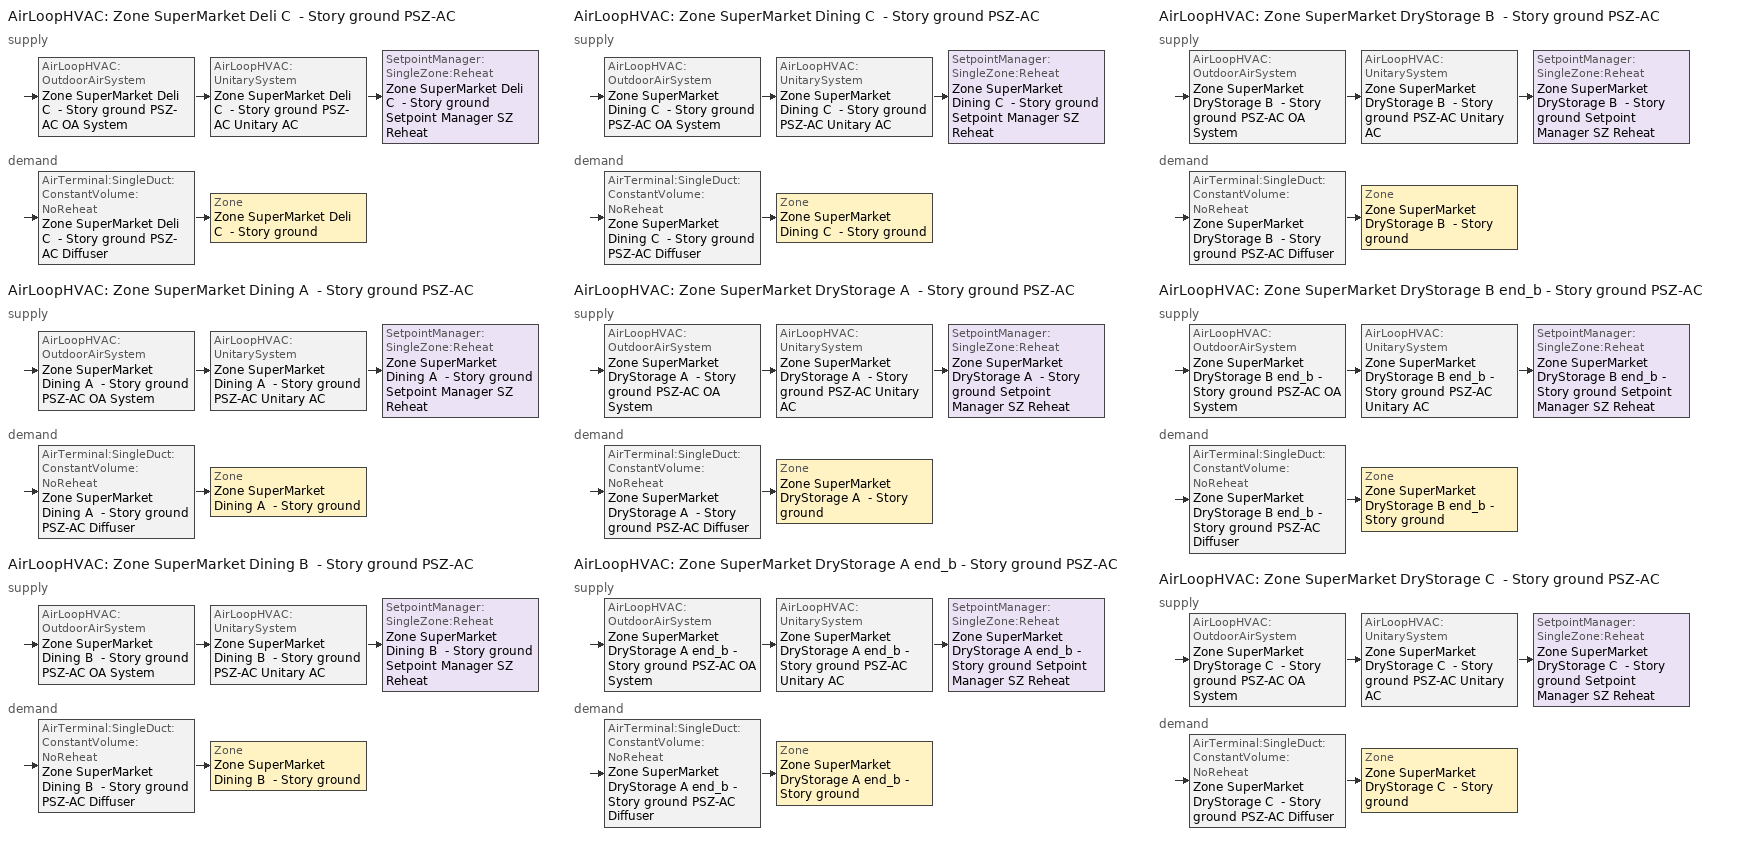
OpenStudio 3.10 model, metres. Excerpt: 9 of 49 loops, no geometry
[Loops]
AirLoopHVAC 'Zone SuperMarket Deli C  - Story ground PSZ-AC'
 supply: AirLoopHVAC:OutdoorAirSystem 'Zone SuperMarket Deli C  - Story ground PSZ-AC OA System' > AirLoopHVAC:UnitarySystem 'Zone SuperMarket Deli C  - Story ground PSZ-AC Unitary AC' > SetpointManager:SingleZone:Reheat 'Zone SuperMarket Deli C  - Story ground Setpoint Manager SZ Reheat'
 demand: AirTerminal:SingleDuct:ConstantVolume:NoReheat 'Zone SuperMarket Deli C  - Story ground PSZ-AC Diffuser' > Zone 'Zone SuperMarket Deli C  - Story ground'
AirLoopHVAC 'Zone SuperMarket Dining A  - Story ground PSZ-AC'
 supply: AirLoopHVAC:OutdoorAirSystem 'Zone SuperMarket Dining A  - Story ground PSZ-AC OA System' > AirLoopHVAC:UnitarySystem 'Zone SuperMarket Dining A  - Story ground PSZ-AC Unitary AC' > SetpointManager:SingleZone:Reheat 'Zone SuperMarket Dining A  - Story ground Setpoint Manager SZ Reheat'
 demand: AirTerminal:SingleDuct:ConstantVolume:NoReheat 'Zone SuperMarket Dining A  - Story ground PSZ-AC Diffuser' > Zone 'Zone SuperMarket Dining A  - Story ground'
AirLoopHVAC 'Zone SuperMarket Dining B  - Story ground PSZ-AC'
 supply: AirLoopHVAC:OutdoorAirSystem 'Zone SuperMarket Dining B  - Story ground PSZ-AC OA System' > AirLoopHVAC:UnitarySystem 'Zone SuperMarket Dining B  - Story ground PSZ-AC Unitary AC' > SetpointManager:SingleZone:Reheat 'Zone SuperMarket Dining B  - Story ground Setpoint Manager SZ Reheat'
 demand: AirTerminal:SingleDuct:ConstantVolume:NoReheat 'Zone SuperMarket Dining B  - Story ground PSZ-AC Diffuser' > Zone 'Zone SuperMarket Dining B  - Story ground'
AirLoopHVAC 'Zone SuperMarket Dining C  - Story ground PSZ-AC'
 supply: AirLoopHVAC:OutdoorAirSystem 'Zone SuperMarket Dining C  - Story ground PSZ-AC OA System' > AirLoopHVAC:UnitarySystem 'Zone SuperMarket Dining C  - Story ground PSZ-AC Unitary AC' > SetpointManager:SingleZone:Reheat 'Zone SuperMarket Dining C  - Story ground Setpoint Manager SZ Reheat'
 demand: AirTerminal:SingleDuct:ConstantVolume:NoReheat 'Zone SuperMarket Dining C  - Story ground PSZ-AC Diffuser' > Zone 'Zone SuperMarket Dining C  - Story ground'
AirLoopHVAC 'Zone SuperMarket DryStorage A  - Story ground PSZ-AC'
 supply: AirLoopHVAC:OutdoorAirSystem 'Zone SuperMarket DryStorage A  - Story ground PSZ-AC OA System' > AirLoopHVAC:UnitarySystem 'Zone SuperMarket DryStorage A  - Story ground PSZ-AC Unitary AC' > SetpointManager:SingleZone:Reheat 'Zone SuperMarket DryStorage A  - Story ground Setpoint Manager SZ Reheat'
 demand: AirTerminal:SingleDuct:ConstantVolume:NoReheat 'Zone SuperMarket DryStorage A  - Story ground PSZ-AC Diffuser' > Zone 'Zone SuperMarket DryStorage A  - Story ground'
AirLoopHVAC 'Zone SuperMarket DryStorage A end_b - Story ground PSZ-AC'
 supply: AirLoopHVAC:OutdoorAirSystem 'Zone SuperMarket DryStorage A end_b - Story ground PSZ-AC OA System' > AirLoopHVAC:UnitarySystem 'Zone SuperMarket DryStorage A end_b - Story ground PSZ-AC Unitary AC' > SetpointManager:SingleZone:Reheat 'Zone SuperMarket DryStorage A end_b - Story ground Setpoint Manager SZ Reheat'
 demand: AirTerminal:SingleDuct:ConstantVolume:NoReheat 'Zone SuperMarket DryStorage A end_b - Story ground PSZ-AC Diffuser' > Zone 'Zone SuperMarket DryStorage A end_b - Story ground'
AirLoopHVAC 'Zone SuperMarket DryStorage B  - Story ground PSZ-AC'
 supply: AirLoopHVAC:OutdoorAirSystem 'Zone SuperMarket DryStorage B  - Story ground PSZ-AC OA System' > AirLoopHVAC:UnitarySystem 'Zone SuperMarket DryStorage B  - Story ground PSZ-AC Unitary AC' > SetpointManager:SingleZone:Reheat 'Zone SuperMarket DryStorage B  - Story ground Setpoint Manager SZ Reheat'
 demand: AirTerminal:SingleDuct:ConstantVolume:NoReheat 'Zone SuperMarket DryStorage B  - Story ground PSZ-AC Diffuser' > Zone 'Zone SuperMarket DryStorage B  - Story ground'
AirLoopHVAC 'Zone SuperMarket DryStorage B end_b - Story ground PSZ-AC'
 supply: AirLoopHVAC:OutdoorAirSystem 'Zone SuperMarket DryStorage B end_b - Story ground PSZ-AC OA System' > AirLoopHVAC:UnitarySystem 'Zone SuperMarket DryStorage B end_b - Story ground PSZ-AC Unitary AC' > SetpointManager:SingleZone:Reheat 'Zone SuperMarket DryStorage B end_b - Story ground Setpoint Manager SZ Reheat'
 demand: AirTerminal:SingleDuct:ConstantVolume:NoReheat 'Zone SuperMarket DryStorage B end_b - Story ground PSZ-AC Diffuser' > Zone 'Zone SuperMarket DryStorage B end_b - Story ground'
AirLoopHVAC 'Zone SuperMarket DryStorage C  - Story ground PSZ-AC'
 supply: AirLoopHVAC:OutdoorAirSystem 'Zone SuperMarket DryStorage C  - Story ground PSZ-AC OA System' > AirLoopHVAC:UnitarySystem 'Zone SuperMarket DryStorage C  - Story ground PSZ-AC Unitary AC' > SetpointManager:SingleZone:Reheat 'Zone SuperMarket DryStorage C  - Story ground Setpoint Manager SZ Reheat'
 demand: AirTerminal:SingleDuct:ConstantVolume:NoReheat 'Zone SuperMarket DryStorage C  - Story ground PSZ-AC Diffuser' > Zone 'Zone SuperMarket DryStorage C  - Story ground'
[SizingPeriod:DesignDay] Barometric Pressure {Pa}=101229; Wind Speed {m/s}=3.1; Wind Direction {deg}=260; Rain Indicator=No; Snow Indicator=No; Day of Month=21; Day Type=SummerDesignDay; Daylight Saving Time Indicator=No; Humidity Condition Type=Wetbulb; Dry-Bulb Temperature Range Modifier Type=DefaultMultipliers; Solar Model Indicator=ASHRAETau
Name | Maximum Dry-Bulb Temperature {C} | Daily Dry-Bulb Temperature Range {deltaC} | Month | Wetbulb or DewPoint at Maximum Dry-Bulb {C} | ASHRAE Clear Sky Optical Depth for Beam Irradiance | ASHRAE Clear Sky Optical Depth for Diffuse Irradiance
Pitt Greenville October .4% Condns DB=>MCWB 1 | 31.3 | 12.4 | 10 | 21.9 | 0.36 | 2.5
Pitt Greenville September .4% Condns DB=>MCWB 1 | 33.1 | 10.7 | 9 | 23.3 | 0.389 | 2.434
[Sizing:Zone] Zone Cooling Design Supply Air Temperature Input Method=SupplyAirTemperature; Zone Cooling Design Supply Air Temperature {C}=12.7778; Zone Cooling Design Supply Air Temperature Difference {deltaC}=11.11; Zone Heating Design Supply Air Temperature Input Method=SupplyAirTemperature; Zone Heating Design Supply Air Temperature {C}=50; Zone Heating Design Supply Air Temperature Difference {deltaC}=11.11; Zone Cooling Design Supply Air Humidity Ratio {kg-H2O/kg-air}=0.0085; Zone Heating Design Supply Air Humidity Ratio {kg-H2O/kg-air}=0.008; Cooling Design Air Flow Method=DesignDay; Heating Design Air Flow Method=DesignDay; Heating Maximum Air Flow Fraction=1; Account for Dedicated Outdoor Air System=No; Dedicated Outdoor Air System Control Strategy=NeutralSupplyAir; Dedicated Outdoor Air Low Setpoint Temperature for Design {C}=autosize; Dedicated Outdoor Air High Setpoint Temperature for Design {C}=autosize; Zone Load Sizing Method=Sensible Load Only No Latent Load; Zone Latent Cooling Design Supply Air Humidity Ratio Input Method=HumidityRatioDifference; Zone Cooling Design Supply Air Humidity Ratio Difference {kgWater/kgDryAir}=0.005; Zone Latent Heating Design Supply Air Humidity Ratio Input Method=HumidityRatioDifference; Zone Humidification Design Supply Air Humidity Ratio Difference {kgWater/kgDryAir}=0.005; Sizing Option=Coincident
Zone SuperMarket Dining A  - Story ground; Zone SuperMarket Dining B  - Story ground; Zone SuperMarket Dining C  - Story ground; Zone SuperMarket Deli C  - Story ground; Zone SuperMarket DryStorage A  - Story ground; Zone SuperMarket DryStorage B  - Story ground; Zone SuperMarket DryStorage C  - Story ground; Zone SuperMarket DryStorage A end_b - Story ground; Zone SuperMarket DryStorage B end_b - Story ground
[Zone equipment]
Zone SuperMarket Dining A  - Story ground: Zone SuperMarket Dining A  - Story ground PSZ-AC Diffuser
Zone SuperMarket Dining B  - Story ground: Zone SuperMarket Dining B  - Story ground PSZ-AC Diffuser
Zone SuperMarket Dining C  - Story ground: Zone SuperMarket Dining C  - Story ground PSZ-AC Diffuser
Zone SuperMarket Deli C  - Story ground: Zone SuperMarket Deli C  - Story ground Exhaust Fan, Zone SuperMarket Deli C  - Story ground PSZ-AC Diffuser
Zone SuperMarket DryStorage A  - Story ground: Zone SuperMarket DryStorage A  - Story ground PSZ-AC Diffuser
Zone SuperMarket DryStorage B  - Story ground: Zone SuperMarket DryStorage B  - Story ground PSZ-AC Diffuser
Zone SuperMarket DryStorage C  - Story ground: Zone SuperMarket DryStorage C  - Story ground PSZ-AC Diffuser
Zone SuperMarket DryStorage A end_b - Story ground: Zone SuperMarket DryStorage A end_b - Story ground PSZ-AC Diffuser
Zone SuperMarket DryStorage B end_b - Story ground: Zone SuperMarket DryStorage B end_b - Story ground PSZ-AC Diffuser
[Fan:ZoneExhaust]
Zone SuperMarket Deli C  - Story ground Exhaust Fan: Availability Schedule=SuperMarket HVACOperationSchd; Fan Total Efficiency=0.389162; Pressure Rise {Pa}=124.544; Maximum Flow Rate {m3/s}=0.247648; Flow Fraction Schedule=SuperMarket HVACOperationSchd; System Availability Manager Coupling Mode=Decoupled
[Refrigeration:WalkIn] Availability Schedule=Always On Discrete; Rated Total Heating Power {W}=0; Rated Circulation Fan Power {W}=0; Lighting Schedule=Always On Discrete
Name | Rated Coil Cooling Capacity {W} | Operating Temperature {C} | Rated Cooling Source Temperature {C} | Rated Cooling Coil Fan Power {W} | Rated Total Lighting Power {W} | Defrost Type | Defrost Control Type | Defrost Schedule | Defrost Drip-Down Schedule | Defrost Power {W} | Restocking Schedule | Insulated Floor Surface Area {m2} | Insulated Floor U-Value {W/m2-K} | WalkIn Zone Boundary 1 | Temperature Termination Defrost Fraction to Ice
Bakery Cooler | 2339.8 | 1.67 | -3.9 | 93.6 | 60.2 | Offcycle | TimeSchedule | Bakery Cooler Defrost | Bakery Cooler Dripdown | 0 | Bakery Cooler Restocking | 11.1 | 2.27 | Refrigeration Walk In Zone Boundary 1
Bakery Freezer | 2540.7 | -26.1 | -31.7 | 132.12 | 60.2 | Electric | TemperatureTermination | Bakery Freezer Defrost | Bakery Freezer Dripdown | 2007.2 | Bakery Freezer Restocking | 11.1 | 0.203 | Refrigeration Walk In Zone Boundary 2 | 0.7
Beer Cooler | 4836.4 | 1.67 | -3.9 | 193.5 | 180.6 | Offcycle | TimeSchedule | Beer Cooler Defrost | Beer Cooler Dripdown | 0 | Beer Cooler Restocking | 33.4 | 2.27 | Refrigeration Walk In Zone Boundary 3
Dairy Cooler | 3734.4 | 1.67 | -3.9 | 149.4 | 120.4 | Offcycle | TimeSchedule | Dairy Cooler Defrost | Dairy Cooler Dripdown | 0 | Dairy Cooler Restocking | 22.3 | 2.27 | Refrigeration Walk In Zone Boundary 4
Floral Cooler | 2339.8 | 1.67 | -3.9 | 93.6 | 60.2 | Offcycle | TimeSchedule | Floral Cooler Defrost | Floral Cooler Dripdown | 0 | Floral Cooler Restocking | 11.1 | 2.27 | Refrigeration Walk In Zone Boundary 5
Grocery Freezer | 4115.4 | -26.1 | -31.7 | 214 | 120.4 | Electric | TemperatureTermination | Grocery Freezer Defrost | Grocery Freezer Dripdown | 3251.2 | Grocery Freezer Restocking | 22.3 | 0.203 | Refrigeration Walk In Zone Boundary 6 | 0.7
Kitchen Cooler | 3734.4 | 1.67 | -3.9 | 149.4 | 120.4 | Offcycle | TimeSchedule | Kitchen Cooler Defrost | Kitchen Cooler Dripdown | 0 | Kitchen Cooler Restocking | 22.3 | 2.27 | Refrigeration Walk In Zone Boundary 7
Kitchen Freezer | 2540.7 | -26.1 | -31.7 | 132.12 | 60.2 | Electric | TemperatureTermination | Kitchen Freezer Defrost | Kitchen Freezer Dripdown | 2007.2 | Kitchen Freezer Restocking | 11.1 | 0.203 | Refrigeration Walk In Zone Boundary 8 | 0.7
Meat Cooler | 5645.6 | 1.67 | -3.9 | 225.8 | 240.8 | Offcycle | TimeSchedule | Meat Cooler Defrost | Meat Cooler Dripdown | 0 | Meat Cooler Restocking | 44.6 | 2.27 | Refrigeration Walk In Zone Boundary 9
Meat Freezer | 2540.7 | -26.1 | -31.7 | 132.12 | 60.2 | Electric | TemperatureTermination | Meat Freezer Defrost | Meat Freezer Dripdown | 2007.2 | Meat Freezer Restocking | 11.1 | 0.203 | Refrigeration Walk In Zone Boundary 10 | 0.7
Prep Cooler 1 | 5645.6 | 1.67 | -3.9 | 225.8 | 240.8 | Offcycle | TimeSchedule | Prep Cooler 1 Defrost | Prep Cooler 1 Dripdown | 0 | Prep Cooler 1 Restocking | 44.6 | 2.27 | Refrigeration Walk In Zone Boundary 11
Prep Cooler 2 | 5645.6 | 1.67 | -3.9 | 225.8 | 240.8 | Offcycle | TimeSchedule | Prep Cooler 2 Defrost | Prep Cooler 2 Dripdown | 0 | Prep Cooler 2 Restocking | 44.6 | 2.27 | Refrigeration Walk In Zone Boundary 12
Produce Cooler | 5645.6 | 1.67 | -3.9 | 225.8 | 240.8 | Offcycle | TimeSchedule | Produce Cooler Defrost | Produce Cooler Dripdown | 0 | Produce Cooler Restocking | 44.6 | 2.27 | Refrigeration Walk In Zone Boundary 13
Specialty Cooler | 2339.8 | 1.67 | -3.9 | 93.6 | 60.2 | Offcycle | TimeSchedule | Specialty Cooler Defrost | Specialty Cooler Dripdown | 0 | Specialty Cooler Restocking | 11.1 | 2.27 | Refrigeration Walk In Zone Boundary 14
[Refrigeration:WalkIn:ZoneBoundary] Zone=Zone SuperMarket DryStorage B  - Story ground; Area of Glass Reach In Doors Facing Zone {m2}=0; Height of Glass Reach In Doors Facing Zone {m}=2.1; Area of Stocking Doors Facing Zone {m2}=3.3; Height of Stocking Doors Facing Zone {m}=2.1; Stocking Door Opening Schedule Name Facing Zone=Walk-In Door Opening Schedule; Stocking Door Opening Protection Type Facing Zone=StripCurtain
Name | Total Insulated Surface Area Facing Zone {m2} | Insulated Surface U-Value Facing Zone {W/m2-K} | Glass Reach In Door U Value Facing Zone {W/m2-K} | Stocking Door U Value Facing Zone {W/m2-K}
Refrigeration Walk In Zone Boundary 1; Refrigeration Walk In Zone Boundary 5; Refrigeration Walk In Zone Boundary 14 | 49.3 | 0.203 | 2.27 | 0.203
Refrigeration Walk In Zone Boundary 2; Refrigeration Walk In Zone Boundary 8; Refrigeration Walk In Zone Boundary 10 | 49.3 | 0.177 |  | 0.177
Refrigeration Walk In Zone Boundary 3 | 86.9 | 0.203 | 2.27 | 0.203
Refrigeration Walk In Zone Boundary 4; Refrigeration Walk In Zone Boundary 7 | 68.1 | 0.203 | 2.27 | 0.203
Refrigeration Walk In Zone Boundary 6 | 68.1 | 0.177 |  | 0.177
Refrigeration Walk In Zone Boundary 9; Refrigeration Walk In Zone Boundary 11; Refrigeration Walk In Zone Boundary 12; Refrigeration Walk In Zone Boundary 13 | 105.6 | 0.203 | 2.27 | 0.203
[AirLoopHVAC] Design Return Air Flow Fraction of Supply Air Flow=1
Name | Availability Schedule | Design Supply Air Flow Rate {m3/s}
Zone SuperMarket Deli C  - Story ground PSZ-AC | Zone SuperMarket Deli C  - Story ground PSZ-AC_constant_night_fan_schedule | 0.264433
Zone SuperMarket Dining A  - Story ground PSZ-AC | Zone SuperMarket Dining A  - Story ground PSZ-AC_constant_night_fan_schedule | 0.196992
Zone SuperMarket Dining B  - Story ground PSZ-AC | Zone SuperMarket Dining B  - Story ground PSZ-AC_constant_night_fan_schedule | 0.683621
Zone SuperMarket Dining C  - Story ground PSZ-AC | Zone SuperMarket Dining C  - Story ground PSZ-AC_constant_night_fan_schedule | 0.193637
Zone SuperMarket DryStorage A  - Story ground PSZ-AC | Zone SuperMarket DryStorage A  - Story ground PSZ-AC_constant_night_fan_schedule | 0.180413
Zone SuperMarket DryStorage A end_b - Story ground PSZ-AC | Zone SuperMarket DryStorage A end_b - Story ground PSZ-AC_constant_night_fan_schedule | 0.106409
Zone SuperMarket DryStorage B  - Story ground PSZ-AC | Zone SuperMarket DryStorage B  - Story ground PSZ-AC_constant_night_fan_schedule | 0.277304
Zone SuperMarket DryStorage B end_b - Story ground PSZ-AC | Zone SuperMarket DryStorage B end_b - Story ground PSZ-AC_constant_night_fan_schedule | 0.233248
Zone SuperMarket DryStorage C  - Story ground PSZ-AC | Zone SuperMarket DryStorage C  - Story ground PSZ-AC_constant_night_fan_schedule | 0.157603
[Sizing:System] Type of Load to Size On=Sensible; Central Heating Maximum System Air Flow Ratio=1; Preheat Design Temperature {C}=7.22222; Preheat Design Humidity Ratio {kg-H2O/kg-Air}=0.008; Precool Design Temperature {C}=12.7778; Precool Design Humidity Ratio {kg-H2O/kg-Air}=0.008; Central Cooling Design Supply Air Temperature {C}=12.7778; Central Heating Design Supply Air Temperature {C}=50; Sizing Option=Coincident; 100% Outdoor Air in Cooling=No; 100% Outdoor Air in Heating=No; Central Cooling Design Supply Air Humidity Ratio {kg-H2O/kg-Air}=0.0085; Central Heating Design Supply Air Humidity Ratio {kg-H2O/kg-Air}=0.008; Cooling Design Air Flow Method=DesignDay; Heating Design Air Flow Method=DesignDay; System Outdoor Air Method=ZoneSum; Zone Maximum Outdoor Air Fraction=1; Cooling Supply Air Flow Rate Per Floor Area {m3/s-m2}=0.00996765; Cooling Fraction of Autosized Cooling Supply Air Flow Rate=1; Cooling Supply Air Flow Rate Per Unit Cooling Capacity {m3/s-W}=3.94755e-05; Heating Supply Air Flow Rate Per Floor Area {m3/s-m2}=0.00996765; Heating Fraction of Autosized Heating Supply Air Flow Rate=1; Heating Fraction of Autosized Cooling Supply Air Flow Rate=1; Heating Supply Air Flow Rate Per Unit Heating Capacity {m3/s-W}=3.15882e-05; Cooling Design Capacity Method=CoolingDesignCapacity; Cooling Design Capacity Per Floor Area {W/m2}=234.7; Fraction of Autosized Cooling Design Capacity=1; Heating Design Capacity Method=HeatingDesignCapacity; Heating Design Capacity Per Floor Area {W/m2}=157; Fraction of Autosized Heating Design Capacity=1; Central Cooling Capacity Control Method=OnOff; Occupant Diversity=1
Name | Design Outdoor Air Flow Rate {m3/s} | Cooling Design Capacity {W} | Heating Design Capacity {W}
Zone SuperMarket Deli C  - Story ground PSZ-AC | 0.264433 | 4533.35 | 6377.91
Zone SuperMarket Dining A  - Story ground PSZ-AC | 0.196992 | 3176.06 | 3926.97
Zone SuperMarket Dining B  - Story ground PSZ-AC | 0.683621 | 11294.46 | 15068.96
Zone SuperMarket Dining C  - Story ground PSZ-AC | 0.193637 | 3108.24 | 3926.97
Zone SuperMarket DryStorage A  - Story ground PSZ-AC | 0.180413 | 2761.88 | 3234.13
Zone SuperMarket DryStorage A end_b - Story ground PSZ-AC | 0.106409 | 1488.6 | 2035.74
Zone SuperMarket DryStorage B  - Story ground PSZ-AC | 0.277304 | 4560.55 | 14971.34
Zone SuperMarket DryStorage B end_b - Story ground PSZ-AC | 0.233248 | 3754.44 | 4894.12
Zone SuperMarket DryStorage C  - Story ground PSZ-AC | 0.157603 | 2455.9 | 3234.67
[SetpointManager:SingleZone:Reheat] Minimum Supply Air Temperature {C}=12.7778; Maximum Supply Air Temperature {C}=50
Name | Control Zone | Setpoint Node or NodeList
Zone SuperMarket Deli C  - Story ground Setpoint Manager SZ Reheat | Zone SuperMarket Deli C  - Story ground | Zone SuperMarket Deli C  - Story ground PSZ-AC Supply Outlet Node
Zone SuperMarket Dining A  - Story ground Setpoint Manager SZ Reheat | Zone SuperMarket Dining A  - Story ground | Zone SuperMarket Dining A  - Story ground PSZ-AC Supply Outlet Node
Zone SuperMarket Dining B  - Story ground Setpoint Manager SZ Reheat | Zone SuperMarket Dining B  - Story ground | Zone SuperMarket Dining B  - Story ground PSZ-AC Supply Outlet Node
Zone SuperMarket Dining C  - Story ground Setpoint Manager SZ Reheat | Zone SuperMarket Dining C  - Story ground | Zone SuperMarket Dining C  - Story ground PSZ-AC Supply Outlet Node
Zone SuperMarket DryStorage A  - Story ground Setpoint Manager SZ Reheat | Zone SuperMarket DryStorage A  - Story ground | Zone SuperMarket DryStorage A  - Story ground PSZ-AC Supply Outlet Node
Zone SuperMarket DryStorage A end_b - Story ground Setpoint Manager SZ Reheat | Zone SuperMarket DryStorage A end_b - Story ground | Zone SuperMarket DryStorage A end_b - Story ground PSZ-AC Supply Outlet Node
Zone SuperMarket DryStorage B  - Story ground Setpoint Manager SZ Reheat | Zone SuperMarket DryStorage B  - Story ground | Zone SuperMarket DryStorage B  - Story ground PSZ-AC Supply Outlet Node
Zone SuperMarket DryStorage B end_b - Story ground Setpoint Manager SZ Reheat | Zone SuperMarket DryStorage B end_b - Story ground | Zone SuperMarket DryStorage B end_b - Story ground PSZ-AC Supply Outlet Node
Zone SuperMarket DryStorage C  - Story ground Setpoint Manager SZ Reheat | Zone SuperMarket DryStorage C  - Story ground | Zone SuperMarket DryStorage C  - Story ground PSZ-AC Supply Outlet Node
[Coil:Heating:Electric] Efficiency=1
Name | Availability Schedule | Nominal Capacity {W}
Zone SuperMarket Deli C  - Story ground PSZ-AC Electric Htg Coil | Always On Discrete | 12564.8
Zone SuperMarket Deli C  - Story ground PSZ-AC No Heat; Zone SuperMarket Dining A  - Story ground PSZ-AC No Heat; Zone SuperMarket Dining B  - Story ground PSZ-AC No Heat; Zone SuperMarket Dining C  - Story ground PSZ-AC No Heat; Zone SuperMarket DryStorage A  - Story ground PSZ-AC No Heat; Zone SuperMarket DryStorage A end_b - Story ground PSZ-AC No Heat; Zone SuperMarket DryStorage B  - Story ground PSZ-AC No Heat; Zone SuperMarket DryStorage B end_b - Story ground PSZ-AC No Heat; Zone SuperMarket DryStorage C  - Story ground PSZ-AC No Heat | Always Off Discrete | 0
Zone SuperMarket Dining A  - Story ground PSZ-AC Electric Htg Coil | Always On Discrete | 8975.95
Zone SuperMarket Dining B  - Story ground PSZ-AC Electric Htg Coil | Always On Discrete | 31820.2
Zone SuperMarket Dining C  - Story ground PSZ-AC Electric Htg Coil | Always On Discrete | 8854.27
Zone SuperMarket DryStorage A  - Story ground PSZ-AC Electric Htg Coil | Always On Discrete | 7824.2
Zone SuperMarket DryStorage A end_b - Story ground PSZ-AC Electric Htg Coil | Always On Discrete | 4364.4
Zone SuperMarket DryStorage B  - Story ground PSZ-AC Electric Htg Coil | Always On Discrete | 14971.3
Zone SuperMarket DryStorage B end_b - Story ground PSZ-AC Electric Htg Coil | Always On Discrete | 10396.5
Zone SuperMarket DryStorage C  - Story ground PSZ-AC Electric Htg Coil | Always On Discrete | 6996.81
[Coil:Cooling:DX:SingleSpeed] Availability Schedule=Always On Discrete; Rated COP {W/W}=3.6504; Rated Evaporator Fan Power Per Volume Flow Rate 2017 {W/(m3/s)}=773.3; Rated Evaporator Fan Power Per Volume Flow Rate 2023 {W/(m3/s)}=934.4; Total Cooling Capacity Function of Temperature Curve=CoilClgDXQRatio_fTwbToadbSI; Total Cooling Capacity Function of Flow Fraction Curve=CoilClgDXSnglQRatio_fCFMRatio; Energy Input Ratio Function of Temperature Curve=CoilClgDXEIRRatio_fTwbToadbSI; Energy Input Ratio Function of Flow Fraction Curve=CoilClgDXSnglEIRRatio_fCFMRatio; Part Load Fraction Correlation Curve=CoilClgDXEIRRatio_fQFrac; Minimum Outdoor Dry-Bulb Temperature for Compressor Operation {C}=-25; Nominal Time for Condensate Removal to Begin {s}=0; Ratio of Initial Moisture Evaporation Rate and Steady State Latent Capacity=0; Maximum Cycling Rate {cycles/hr}=0; Latent Capacity Time Constant {s}=0; Condenser Type=AirCooled; Evaporative Condenser Effectiveness=0.9; Evaporative Condenser Air Flow Rate {m3/s}=autosize; Evaporative Condenser Pump Rated Power Consumption {W}=autosize; Crankcase Heater Capacity {W}=0; Maximum Outdoor Dry-Bulb Temperature for Crankcase Heater Operation {C}=10; Basin Heater Capacity {W/K}=0; Basin Heater Setpoint Temperature {C}=2
Name | Rated Total Cooling Capacity {W} | Rated Sensible Heat Ratio | Rated Air Flow Rate {m3/s}
Zone SuperMarket Deli C  - Story ground PSZ-AC 1spd DX AC Clg Coil 21kBtu/hr 13SEER | 6566.49 | 0.701083 | 0.264433
Zone SuperMarket Dining A  - Story ground PSZ-AC 1spd DX AC Clg Coil 17kBtu/hr 13SEER | 4891.78 | 0.701083 | 0.196992
Zone SuperMarket Dining B  - Story ground PSZ-AC 1spd DX AC Clg Coil 59kBtu/hr 13SEER | 16975.9 | 0.701083 | 0.683621
Zone SuperMarket Dining C  - Story ground PSZ-AC 1spd DX AC Clg Coil 17kBtu/hr 13SEER | 4808.47 | 0.701083 | 0.193637
Zone SuperMarket DryStorage A  - Story ground PSZ-AC 1spd DX AC Clg Coil 16kBtu/hr 13SEER | 4332.66 | 0.711422 | 0.180413
Zone SuperMarket DryStorage A end_b - Story ground PSZ-AC 1spd DX AC Clg Coil 8kBtu/hr 13SEER | 2259.06 | 0.753671 | 0.106409
Zone SuperMarket DryStorage B  - Story ground PSZ-AC 1spd DX AC Clg Coil 22kBtu/hr 13SEER | 6886.12 | 0.701083 | 0.277304
Zone SuperMarket DryStorage B end_b - Story ground PSZ-AC 1spd DX AC Clg Coil 22kBtu/hr 13SEER | 5792.1 | 0.701083 | 0.233248
Zone SuperMarket DryStorage C  - Story ground PSZ-AC 1spd DX AC Clg Coil 15kBtu/hr 13SEER | 3913.65 | 0.701083 | 0.157603
[Fan:OnOff] Availability Schedule=Always On Discrete; Fan Total Efficiency=0.53625; Pressure Rise {Pa}=622.722; Motor Efficiency=0.825; Motor In Airstream Fraction=1
Name | Maximum Flow Rate {m3/s} | Fan Power Ratio Function of Speed Ratio Curve | Fan Efficiency Ratio Function of Speed Ratio Curve
Zone SuperMarket Deli C  - Story ground PSZ-AC Fan | 0.264433 | Fan On Off Power Curve 8 | Fan On Off Efficiency Curve 8
Zone SuperMarket Dining A  - Story ground PSZ-AC Fan | 0.196992 | Fan On Off Power Curve 9 | Fan On Off Efficiency Curve 9
Zone SuperMarket Dining B  - Story ground PSZ-AC Fan | 0.683621 | Fan On Off Power Curve 10 | Fan On Off Efficiency Curve 10
Zone SuperMarket Dining C  - Story ground PSZ-AC Fan | 0.193637 | Fan On Off Power Curve 11 | Fan On Off Efficiency Curve 11
Zone SuperMarket DryStorage A  - Story ground PSZ-AC Fan | 0.180413 | Fan On Off Power Curve 12 | Fan On Off Efficiency Curve 12
Zone SuperMarket DryStorage A end_b - Story ground PSZ-AC Fan | 0.106409 | Fan On Off Power Curve 13 | Fan On Off Efficiency Curve 13
Zone SuperMarket DryStorage B  - Story ground PSZ-AC Fan | 0.277304 | Fan On Off Power Curve 14 | Fan On Off Efficiency Curve 14
Zone SuperMarket DryStorage B end_b - Story ground PSZ-AC Fan | 0.233248 | Fan On Off Power Curve 15 | Fan On Off Efficiency Curve 15
Zone SuperMarket DryStorage C  - Story ground PSZ-AC Fan | 0.157603 | Fan On Off Power Curve 16 | Fan On Off Efficiency Curve 16
[AirLoopHVAC:UnitarySystem] Control Type=Load; Dehumidification Control Type=None; Availability Schedule=Always On Discrete; Fan Placement=DrawThrough; DX Heating Coil Sizing Ratio=1; Use DOAS DX Cooling Coil=No; DOAS DX Cooling Coil Leaving Minimum Air Temperature {C}=2; Latent Load Control=SensibleOnlyLoadControl; Supply Air Flow Rate Method During Cooling Operation=SupplyAirFlowRate; Supply Air Flow Rate Method During Heating Operation=SupplyAirFlowRate; Supply Air Flow Rate Method When No Cooling or Heating is Required=None; No Load Supply Air Flow Rate Control Set To Low Speed=Yes; Maximum Supply Air Temperature {C}=50; Maximum Outdoor Dry-Bulb Temperature for Supplemental Heater Operation {C}=21; Ancilliary On-Cycle Electric Power {W}=0; Ancilliary Off-Cycle Electric Power {W}=0
Name | Controlling Zone or Thermostat Location | Supply Fan | Supply Air Fan Operating Mode Schedule | Heating Coil | Cooling Coil | Supplemental Heating Coil | Supply Air Flow Rate During Cooling Operation {m3/s} | Supply Air Flow Rate During Heating Operation {m3/s}
Zone SuperMarket Deli C  - Story ground PSZ-AC Unitary AC | Zone SuperMarket Deli C  - Story ground | Zone SuperMarket Deli C  - Story ground PSZ-AC Fan | Zone SuperMarket Deli C  - Story ground PSZ-AC_constant_night_fan_schedule | Zone SuperMarket Deli C  - Story ground PSZ-AC Electric Htg Coil | Zone SuperMarket Deli C  - Story ground PSZ-AC 1spd DX AC Clg Coil 21kBtu/hr 13SEER | Zone SuperMarket Deli C  - Story ground PSZ-AC No Heat | 0.264433 | 0.264433
Zone SuperMarket Dining A  - Story ground PSZ-AC Unitary AC | Zone SuperMarket Dining A  - Story ground | Zone SuperMarket Dining A  - Story ground PSZ-AC Fan | Zone SuperMarket Dining A  - Story ground PSZ-AC_constant_night_fan_schedule | Zone SuperMarket Dining A  - Story ground PSZ-AC Electric Htg Coil | Zone SuperMarket Dining A  - Story ground PSZ-AC 1spd DX AC Clg Coil 17kBtu/hr 13SEER | Zone SuperMarket Dining A  - Story ground PSZ-AC No Heat | 0.196992 | 0.196992
Zone SuperMarket Dining B  - Story ground PSZ-AC Unitary AC | Zone SuperMarket Dining B  - Story ground | Zone SuperMarket Dining B  - Story ground PSZ-AC Fan | Zone SuperMarket Dining B  - Story ground PSZ-AC_constant_night_fan_schedule | Zone SuperMarket Dining B  - Story ground PSZ-AC Electric Htg Coil | Zone SuperMarket Dining B  - Story ground PSZ-AC 1spd DX AC Clg Coil 59kBtu/hr 13SEER | Zone SuperMarket Dining B  - Story ground PSZ-AC No Heat | 0.683621 | 0.683621
Zone SuperMarket Dining C  - Story ground PSZ-AC Unitary AC | Zone SuperMarket Dining C  - Story ground | Zone SuperMarket Dining C  - Story ground PSZ-AC Fan | Zone SuperMarket Dining C  - Story ground PSZ-AC_constant_night_fan_schedule | Zone SuperMarket Dining C  - Story ground PSZ-AC Electric Htg Coil | Zone SuperMarket Dining C  - Story ground PSZ-AC 1spd DX AC Clg Coil 17kBtu/hr 13SEER | Zone SuperMarket Dining C  - Story ground PSZ-AC No Heat | 0.193637 | 0.193637
Zone SuperMarket DryStorage A  - Story ground PSZ-AC Unitary AC | Zone SuperMarket DryStorage A  - Story ground | Zone SuperMarket DryStorage A  - Story ground PSZ-AC Fan | Zone SuperMarket DryStorage A  - Story ground PSZ-AC_constant_night_fan_schedule | Zone SuperMarket DryStorage A  - Story ground PSZ-AC Electric Htg Coil | Zone SuperMarket DryStorage A  - Story ground PSZ-AC 1spd DX AC Clg Coil 16kBtu/hr 13SEER | Zone SuperMarket DryStorage A  - Story ground PSZ-AC No Heat | 0.180413 | 0.180413
Zone SuperMarket DryStorage A end_b - Story ground PSZ-AC Unitary AC | Zone SuperMarket DryStorage A end_b - Story ground | Zone SuperMarket DryStorage A end_b - Story ground PSZ-AC Fan | Zone SuperMarket DryStorage A end_b - Story ground PSZ-AC_constant_night_fan_schedule | Zone SuperMarket DryStorage A end_b - Story ground PSZ-AC Electric Htg Coil | Zone SuperMarket DryStorage A end_b - Story ground PSZ-AC 1spd DX AC Clg Coil 8kBtu/hr 13SEER | Zone SuperMarket DryStorage A end_b - Story ground PSZ-AC No Heat | 0.106409 | 0.106409
Zone SuperMarket DryStorage B  - Story ground PSZ-AC Unitary AC | Zone SuperMarket DryStorage B  - Story ground | Zone SuperMarket DryStorage B  - Story ground PSZ-AC Fan | Zone SuperMarket DryStorage B  - Story ground PSZ-AC_constant_night_fan_schedule | Zone SuperMarket DryStorage B  - Story ground PSZ-AC Electric Htg Coil | Zone SuperMarket DryStorage B  - Story ground PSZ-AC 1spd DX AC Clg Coil 22kBtu/hr 13SEER | Zone SuperMarket DryStorage B  - Story ground PSZ-AC No Heat | 0.277304 | 0.277304
Zone SuperMarket DryStorage B end_b - Story ground PSZ-AC Unitary AC | Zone SuperMarket DryStorage B end_b - Story ground | Zone SuperMarket DryStorage B end_b - Story ground PSZ-AC Fan | Zone SuperMarket DryStorage B end_b - Story ground PSZ-AC_constant_night_fan_schedule | Zone SuperMarket DryStorage B end_b - Story ground PSZ-AC Electric Htg Coil | Zone SuperMarket DryStorage B end_b - Story ground PSZ-AC 1spd DX AC Clg Coil 22kBtu/hr 13SEER | Zone SuperMarket DryStorage B end_b - Story ground PSZ-AC No Heat | 0.233248 | 0.233248
Zone SuperMarket DryStorage C  - Story ground PSZ-AC Unitary AC | Zone SuperMarket DryStorage C  - Story ground | Zone SuperMarket DryStorage C  - Story ground PSZ-AC Fan | Zone SuperMarket DryStorage C  - Story ground PSZ-AC_constant_night_fan_schedule | Zone SuperMarket DryStorage C  - Story ground PSZ-AC Electric Htg Coil | Zone SuperMarket DryStorage C  - Story ground PSZ-AC 1spd DX AC Clg Coil 15kBtu/hr 13SEER | Zone SuperMarket DryStorage C  - Story ground PSZ-AC No Heat | 0.157603 | 0.157603
[Controller:OutdoorAir] Economizer Control Type=NoEconomizer; Economizer Control Action Type=ModulateFlow; Economizer Maximum Limit Dry-Bulb Temperature {C}=28; Economizer Maximum Limit Enthalpy {J/kg}=64000; Lockout Type=LockoutWithCompressor; Minimum Limit Type=FixedMinimum; High Humidity Control=No; High Humidity Outdoor Air Flow Ratio=1; Control High Indoor Humidity Based on Outdoor Humidity Ratio=Yes; Heat Recovery Bypass Control Type=BypassWhenWithinEconomizerLimits; Economizer Operation Staging=InterlockedWithMechanicalCooling
Name | Minimum Outdoor Air Flow Rate {m3/s} | Maximum Outdoor Air Flow Rate {m3/s} | Minimum Outdoor Air Schedule | Maximum Fraction of Outdoor Air Schedule | Controller Mechanical Ventilation
Zone SuperMarket Deli C  - Story ground PSZ-AC OA System Controller | 0.0938667 | 0.264433 | Zone SuperMarket Deli C  - Story ground PSZ-AC_night_ventcycle_schedule | ems_Zone_SuperMarket_Deli_C____Story_ground_PSZ_AC_maxOASch | Controller Mechanical Ventilation 9
Zone SuperMarket Dining A  - Story ground PSZ-AC OA System Controller | 0.057795 | 0.196992 | Zone SuperMarket Dining A  - Story ground PSZ-AC_night_ventcycle_schedule | ems_Zone_SuperMarket_Dining_A____Story_ground_PSZ_AC_maxOASch | Controller Mechanical Ventilation 10
Zone SuperMarket Dining B  - Story ground PSZ-AC OA System Controller | 0.221777 | 0.683621 | Zone SuperMarket Dining B  - Story ground PSZ-AC_night_ventcycle_schedule | ems_Zone_SuperMarket_Dining_B____Story_ground_PSZ_AC_maxOASch | Controller Mechanical Ventilation 11
Zone SuperMarket Dining C  - Story ground PSZ-AC OA System Controller | 0.057795 | 0.193637 | Zone SuperMarket Dining C  - Story ground PSZ-AC_night_ventcycle_schedule | ems_Zone_SuperMarket_Dining_C____Story_ground_PSZ_AC_maxOASch | Controller Mechanical Ventilation 12
Zone SuperMarket DryStorage A  - Story ground PSZ-AC OA System Controller | 0.0404163 | 0.180413 | Zone SuperMarket DryStorage A  - Story ground PSZ-AC_night_ventcycle_schedule | ems_Zone_SuperMarket_DryStorage_A____Story_ground_PSZ_AC_maxOASch | Controller Mechanical Ventilation 13
Zone SuperMarket DryStorage A end_b - Story ground PSZ-AC OA System Controller | 0.0159282 | 0.106409 | Zone SuperMarket DryStorage A end_b - Story ground PSZ-AC_night_ventcycle_schedule | ems_Zone_SuperMarket_DryStorage_A_end_b___Story_ground_PSZ_AC_maxOASch | Controller Mechanical Ventilation 14
Zone SuperMarket DryStorage B  - Story ground PSZ-AC OA System Controller | 0.15509 | 0.277304 | Zone SuperMarket DryStorage B  - Story ground PSZ-AC_night_ventcycle_schedule | ems_Zone_SuperMarket_DryStorage_B____Story_ground_PSZ_AC_maxOASch | Controller Mechanical Ventilation 15
Zone SuperMarket DryStorage B end_b - Story ground PSZ-AC OA System Controller | 0.0611214 | 0.233248 | Zone SuperMarket DryStorage B end_b - Story ground PSZ-AC_night_ventcycle_schedule | ems_Zone_SuperMarket_DryStorage_B_end_b___Story_ground_PSZ_AC_maxOASch | Controller Mechanical Ventilation 16
Zone SuperMarket DryStorage C  - Story ground PSZ-AC OA System Controller | 0.0404163 | 0.157603 | Zone SuperMarket DryStorage C  - Story ground PSZ-AC_night_ventcycle_schedule | ems_Zone_SuperMarket_DryStorage_C____Story_ground_PSZ_AC_maxOASch | Controller Mechanical Ventilation 17
[Controller:MechanicalVentilation] Availability Schedule=Always On Discrete
Controller Mechanical Ventilation 9; Controller Mechanical Ventilation 10; Controller Mechanical Ventilation 11; Controller Mechanical Ventilation 12; Controller Mechanical Ventilation 13; Controller Mechanical Ventilation 14; Controller Mechanical Ventilation 15; Controller Mechanical Ventilation 16; Controller Mechanical Ventilation 17
[AirLoopHVAC:OutdoorAirSystem]
Name | Controller
Zone SuperMarket Deli C  - Story ground PSZ-AC OA System | Zone SuperMarket Deli C  - Story ground PSZ-AC OA System Controller
Zone SuperMarket Dining A  - Story ground PSZ-AC OA System | Zone SuperMarket Dining A  - Story ground PSZ-AC OA System Controller
Zone SuperMarket Dining B  - Story ground PSZ-AC OA System | Zone SuperMarket Dining B  - Story ground PSZ-AC OA System Controller
Zone SuperMarket Dining C  - Story ground PSZ-AC OA System | Zone SuperMarket Dining C  - Story ground PSZ-AC OA System Controller
Zone SuperMarket DryStorage A  - Story ground PSZ-AC OA System | Zone SuperMarket DryStorage A  - Story ground PSZ-AC OA System Controller
Zone SuperMarket DryStorage A end_b - Story ground PSZ-AC OA System | Zone SuperMarket DryStorage A end_b - Story ground PSZ-AC OA System Controller
Zone SuperMarket DryStorage B  - Story ground PSZ-AC OA System | Zone SuperMarket DryStorage B  - Story ground PSZ-AC OA System Controller
Zone SuperMarket DryStorage B end_b - Story ground PSZ-AC OA System | Zone SuperMarket DryStorage B end_b - Story ground PSZ-AC OA System Controller
Zone SuperMarket DryStorage C  - Story ground PSZ-AC OA System | Zone SuperMarket DryStorage C  - Story ground PSZ-AC OA System Controller
[AirTerminal:SingleDuct:ConstantVolume:NoReheat] Availability Schedule=Always On Discrete
Name | Maximum Air Flow Rate {m3/s}
Zone SuperMarket Deli C  - Story ground PSZ-AC Diffuser | 0.264433
Zone SuperMarket Dining A  - Story ground PSZ-AC Diffuser | 0.196992
Zone SuperMarket Dining B  - Story ground PSZ-AC Diffuser | 0.683621
Zone SuperMarket Dining C  - Story ground PSZ-AC Diffuser | 0.193637
Zone SuperMarket DryStorage A  - Story ground PSZ-AC Diffuser | 0.180413
Zone SuperMarket DryStorage A end_b - Story ground PSZ-AC Diffuser | 0.106409
Zone SuperMarket DryStorage B  - Story ground PSZ-AC Diffuser | 0.277304
Zone SuperMarket DryStorage B end_b - Story ground PSZ-AC Diffuser | 0.233248
Zone SuperMarket DryStorage C  - Story ground PSZ-AC Diffuser | 0.157603
[EnergyManagementSystem:Program]
ems_Zone_SuperMarket_Sales_B____Story_top_PSZ_AC_OptimumStartProg0: IF DaylightSavings==0 && DayOfWeek>1 && Hour==5 && OAT<23.9 && OAT>1.7; SET ems_Zone_SuperMarket_Sales_B____Story_top_PSZ_AC_ClgSch0 = 29.4; SET ems_Zone_SuperMarket_Sales_B____Story_top_PSZ_AC_HtgSch0 = 15.6; ELSEIF DaylightSavings==0 && DayOfWeek==1 && Hour==7 && OAT<23.9 && OAT>1.7; SET ems_Zone_SuperMarket_Sales_B____Story_top_PSZ_AC_ClgSch0 = 29.4; SET ems_Zone_SuperMarket_Sales_B____Story_top_PSZ_AC_HtgSch0 = 15.6; ELSEIF DaylightSavings==1 && DayOfWeek>1 && Hour==4 && OAT<23.9 && OAT>1.7; SET ems_Zone_SuperMarket_Sales_B____Story_top_PSZ_AC_ClgSch0 = 29.4; SET ems_Zone_SuperMarket_Sales_B____Story_top_PSZ_AC_HtgSch0 = 15.6; ELSEIF DaylightSavings==1 && DayOfWeek==1 && Hour==6 && OAT<23.9 && OAT>1.7; SET ems_Zone_SuperMarket_Sales_B____Story_top_PSZ_AC_ClgSch0 = 29.4; SET ems_Zone_SuperMarket_Sales_B____Story_top_PSZ_AC_HtgSch0 = 15.6; ELSE; SET ems_Zone_SuperMarket_Sales_B____Story_top_PSZ_AC_ClgSch0 = NULL; SET ems_Zone_SuperMarket_Sales_B____Story_top_PSZ_AC_HtgSch0 = NULL; ENDIF
[EnergyManagementSystem:ProgramCallingManager]
ems_Zone_SuperMarket_Sales_B____Story_top_PSZ_AC_OptimumStartCallingManager0: BeginTimestepBeforePredictor; ems_Zone_SuperMarket_Sales_B____Story_top_PSZ_AC_OptimumStartProg0
[Schedule:Ruleset]
Bakery Cooler Defrost: Default Day Schedule=Bakery Cooler Defrost Default
Bakery Cooler Dripdown: Default Day Schedule=Bakery Cooler Dripdown Default
Bakery Cooler Restocking: Default Day Schedule=Bakery Cooler Restocking Default
Walk-In Door Opening Schedule: Default Day Schedule=Walk-In Door Opening Schedule Default; Summer Design Day Schedule=Walk-In Door Opening Schedule Summer Design Day; Winter Design Day Schedule=Walk-In Door Opening Schedule Winter Design Day
Bakery Freezer Defrost: Default Day Schedule=Bakery Freezer Defrost Default
Bakery Freezer Dripdown: Default Day Schedule=Bakery Freezer Dripdown Default
Bakery Freezer Restocking: Default Day Schedule=Bakery Freezer Restocking Default
Beer Cooler Defrost: Default Day Schedule=Beer Cooler Defrost Default
Beer Cooler Dripdown: Default Day Schedule=Beer Cooler Dripdown Default
Beer Cooler Restocking: Default Day Schedule=Beer Cooler Restocking Default
Dairy Cooler Defrost: Default Day Schedule=Dairy Cooler Defrost Default
Dairy Cooler Dripdown: Default Day Schedule=Dairy Cooler Dripdown Default
Dairy Cooler Restocking: Default Day Schedule=Dairy Cooler Restocking Default
Floral Cooler Defrost: Default Day Schedule=Floral Cooler Defrost Default
Floral Cooler Dripdown: Default Day Schedule=Floral Cooler Dripdown Default
Floral Cooler Restocking: Default Day Schedule=Floral Cooler Restocking Default
Grocery Freezer Defrost: Default Day Schedule=Grocery Freezer Defrost Default
Grocery Freezer Dripdown: Default Day Schedule=Grocery Freezer Dripdown Default
Grocery Freezer Restocking: Default Day Schedule=Grocery Freezer Restocking Default
Kitchen Cooler Defrost: Default Day Schedule=Kitchen Cooler Defrost Default
Kitchen Cooler Dripdown: Default Day Schedule=Kitchen Cooler Dripdown Default
Kitchen Cooler Restocking: Default Day Schedule=Kitchen Cooler Restocking Default
Kitchen Freezer Defrost: Default Day Schedule=Kitchen Freezer Defrost Default
Kitchen Freezer Dripdown: Default Day Schedule=Kitchen Freezer Dripdown Default
Kitchen Freezer Restocking: Default Day Schedule=Kitchen Freezer Restocking Default
Meat Cooler Defrost: Default Day Schedule=Meat Cooler Defrost Default
Meat Cooler Dripdown: Default Day Schedule=Meat Cooler Dripdown Default
Meat Cooler Restocking: Default Day Schedule=Meat Cooler Restocking Default
Meat Freezer Defrost: Default Day Schedule=Meat Freezer Defrost Default
Meat Freezer Dripdown: Default Day Schedule=Meat Freezer Dripdown Default
Meat Freezer Restocking: Default Day Schedule=Meat Freezer Restocking Default
Prep Cooler 1 Defrost: Default Day Schedule=Prep Cooler 1 Defrost Default
Prep Cooler 1 Dripdown: Default Day Schedule=Prep Cooler 1 Dripdown Default
Prep Cooler 1 Restocking: Default Day Schedule=Prep Cooler 1 Restocking Default
Prep Cooler 2 Defrost: Default Day Schedule=Prep Cooler 2 Defrost Default
Prep Cooler 2 Dripdown: Default Day Schedule=Prep Cooler 2 Dripdown Default
Prep Cooler 2 Restocking: Default Day Schedule=Prep Cooler 2 Restocking Default
Produce Cooler Defrost: Default Day Schedule=Produce Cooler Defrost Default
Produce Cooler Dripdown: Default Day Schedule=Produce Cooler Dripdown Default
Produce Cooler Restocking: Default Day Schedule=Produce Cooler Restocking Default
Specialty Cooler Defrost: Default Day Schedule=Specialty Cooler Defrost Default
Specialty Cooler Dripdown: Default Day Schedule=Specialty Cooler Dripdown Default
Specialty Cooler Restocking: Default Day Schedule=Specialty Cooler Restocking Default
ems_Zone_SuperMarket_Deli_C____Story_ground_PSZ_AC_maxOASch: Default Day Schedule=ems_Zone_SuperMarket_Deli_C____Story_ground_PSZ_AC_maxOASch_Default
ems_Zone_SuperMarket_Dining_A____Story_ground_PSZ_AC_maxOASch: Default Day Schedule=ems_Zone_SuperMarket_Dining_A____Story_ground_PSZ_AC_maxOASch_Default
ems_Zone_SuperMarket_Dining_B____Story_ground_PSZ_AC_maxOASch: Default Day Schedule=ems_Zone_SuperMarket_Dining_B____Story_ground_PSZ_AC_maxOASch_Default
ems_Zone_SuperMarket_Dining_C____Story_ground_PSZ_AC_maxOASch: Default Day Schedule=ems_Zone_SuperMarket_Dining_C____Story_ground_PSZ_AC_maxOASch_Default
ems_Zone_SuperMarket_DryStorage_A____Story_ground_PSZ_AC_maxOASch: Default Day Schedule=ems_Zone_SuperMarket_DryStorage_A____Story_ground_PSZ_AC_maxOASch_Default
ems_Zone_SuperMarket_DryStorage_A_end_b___Story_ground_PSZ_AC_maxOASch: Default Day Schedule=ems_Zone_SuperMarket_DryStorage_A_end_b___Story_ground_PSZ_AC_maxOASch_Default
ems_Zone_SuperMarket_DryStorage_B____Story_ground_PSZ_AC_maxOASch: Default Day Schedule=ems_Zone_SuperMarket_DryStorage_B____Story_ground_PSZ_AC_maxOASch_Default
ems_Zone_SuperMarket_DryStorage_B_end_b___Story_ground_PSZ_AC_maxOASch: Default Day Schedule=ems_Zone_SuperMarket_DryStorage_B_end_b___Story_ground_PSZ_AC_maxOASch_Default
ems_Zone_SuperMarket_DryStorage_C____Story_ground_PSZ_AC_maxOASch: Default Day Schedule=ems_Zone_SuperMarket_DryStorage_C____Story_ground_PSZ_AC_maxOASch_Default
SuperMarket HVACOperationSchd: Default Day Schedule=SuperMarket HVACOperationSchd Default
[Schedule:Day]
Bakery Cooler Defrost Default; Produce Cooler Defrost Default: 0, 45, 1, 12, 0, 0, 12, 45, 1, 24, 0, 0
Bakery Cooler Dripdown Default; Produce Cooler Dripdown Default: 0, 45, 0, 0, 50, 1, 12, 45, 0, 12, 50, 1, 24, 0, 0
Bakery Cooler Restocking Default; Bakery Freezer Restocking Default; Beer Cooler Restocking Default; Dairy Cooler Restocking Default; Floral Cooler Restocking Default; Grocery Freezer Restocking Default; Kitchen Cooler Restocking Default; Kitchen Freezer Restocking Default; Meat Cooler Restocking Default; Meat Freezer Restocking Default; Prep Cooler 1 Restocking Default; Prep Cooler 2 Restocking Default; Produce Cooler Restocking Default; Specialty Cooler Restocking Default: 24, 0, 21
Walk-In Door Opening Schedule Default; Walk-In Door Opening Schedule Winter Design Day; Walk-In Door Opening Schedule Summer Design Day; Walk-In Door Opening Schedule Default|WntrDsn|SmrDsn|Sun|Wkdy Day: No, 6, 0, 0, 22, 0, 0.0625, 24, 0, 0
Bakery Freezer Defrost Default; Specialty Cooler Defrost Default: 1, 0, 0, 1, 45, 1, 13, 0, 0, 13, 45, 1, 24, 0, 0
Bakery Freezer Dripdown Default; Specialty Cooler Dripdown Default: 1, 45, 0, 1, 50, 1, 13, 45, 0, 13, 50, 1, 24, 0, 0
Beer Cooler Defrost Default: 2, 0, 0, 2, 45, 1, 14, 0, 0, 14, 45, 1, 24, 0, 0
Beer Cooler Dripdown Default: 2, 45, 0, 2, 50, 1, 14, 45, 0, 14, 50, 1, 24, 0, 0
Dairy Cooler Defrost Default: 3, 0, 0, 3, 45, 1, 15, 0, 0, 15, 45, 1, 24, 0, 0
Dairy Cooler Dripdown Default: 3, 45, 0, 3, 50, 1, 15, 45, 0, 15, 50, 1, 24, 0, 0
Floral Cooler Defrost Default: 4, 0, 0, 4, 45, 1, 16, 0, 0, 16, 45, 1, 24, 0, 0
Floral Cooler Dripdown Default: 4, 45, 0, 4, 50, 1, 16, 45, 0, 16, 50, 1, 24, 0, 0
Grocery Freezer Defrost Default: 5, 0, 0, 5, 45, 1, 17, 0, 0, 17, 45, 1, 24, 0, 0
Grocery Freezer Dripdown Default: 5, 45, 0, 5, 50, 1, 17, 45, 0, 17, 50, 1, 24, 0, 0
Kitchen Cooler Defrost Default: 6, 0, 0, 6, 45, 1, 18, 0, 0, 18, 45, 1, 24, 0, 0
Kitchen Cooler Dripdown Default: 6, 45, 0, 6, 50, 1, 18, 45, 0, 18, 50, 1, 24, 0, 0
Kitchen Freezer Defrost Default: 7, 0, 0, 7, 45, 1, 19, 0, 0, 19, 45, 1, 24, 0, 0
Kitchen Freezer Dripdown Default: 7, 45, 0, 7, 50, 1, 19, 45, 0, 19, 50, 1, 24, 0, 0
Meat Cooler Defrost Default: 8, 0, 0, 8, 45, 1, 20, 0, 0, 20, 45, 1, 24, 0, 0
Meat Cooler Dripdown Default: 8, 45, 0, 8, 50, 1, 20, 45, 0, 20, 50, 1, 24, 0, 0
Meat Freezer Defrost Default: 9, 0, 0, 9, 45, 1, 21, 0, 0, 21, 45, 1, 24, 0, 0
Meat Freezer Dripdown Default: 9, 45, 0, 9, 50, 1, 21, 45, 0, 21, 50, 1, 24, 0, 0
Prep Cooler 1 Defrost Default: 10, 0, 0, 10, 45, 1, 22, 0, 0, 22, 45, 1, 24, 0, 0
Prep Cooler 1 Dripdown Default: 10, 45, 0, 10, 50, 1, 22, 45, 0, 22, 50, 1, 24, 0, 0
Prep Cooler 2 Defrost Default: 11, 0, 0, 11, 45, 1, 23, 0, 0, 23, 45, 1, 24, 0, 0
Prep Cooler 2 Dripdown Default: 11, 45, 0, 11, 50, 1, 23, 45, 0, 23, 50, 1, 24, 0, 0
ems_Zone_SuperMarket_Deli_C____Story_ground_PSZ_AC_maxOASch_Default; ems_Zone_SuperMarket_Dining_A____Story_ground_PSZ_AC_maxOASch_Default; ems_Zone_SuperMarket_Dining_B____Story_ground_PSZ_AC_maxOASch_Default; ems_Zone_SuperMarket_Dining_C____Story_ground_PSZ_AC_maxOASch_Default; ems_Zone_SuperMarket_DryStorage_A____Story_ground_PSZ_AC_maxOASch_Default; ems_Zone_SuperMarket_DryStorage_A_end_b___Story_ground_PSZ_AC_maxOASch_Default; ems_Zone_SuperMarket_DryStorage_B____Story_ground_PSZ_AC_maxOASch_Default; ems_Zone_SuperMarket_DryStorage_B_end_b___Story_ground_PSZ_AC_maxOASch_Default; ems_Zone_SuperMarket_DryStorage_C____Story_ground_PSZ_AC_maxOASch_Default: 24, 0, 0.7
SuperMarket HVACOperationSchd Default: No, 5, 0, 0, 22, 0, 1, 24, 0, 0
[Schedule:Rule]
Schedule Rule 19: Schedule Ruleset=Walk-In Door Opening Schedule; Rule Order=0; Day Schedule=Walk-In Door Opening Schedule Default|WntrDsn|SmrDsn|Sun|Wkdy Day; Apply Sunday=Yes; Apply Monday=Yes; Apply Tuesday=Yes; Apply Wednesday=Yes; Apply Thursday=Yes; Apply Friday=Yes; Date Specification Type=DateRange; Start Month=1; Start Day=1; End Month=12; End Day=31
[Schedule:Constant]
Name | Value
Always On Discrete; Zone SuperMarket Deli C  - Story ground PSZ-AC_night_ventcycle_schedule; Zone SuperMarket Deli C  - Story ground PSZ-AC_constant_night_fan_schedule; Zone SuperMarket Dining A  - Story ground PSZ-AC_night_ventcycle_schedule; Zone SuperMarket Dining A  - Story ground PSZ-AC_constant_night_fan_schedule; Zone SuperMarket Dining B  - Story ground PSZ-AC_night_ventcycle_schedule; Zone SuperMarket Dining B  - Story ground PSZ-AC_constant_night_fan_schedule; Zone SuperMarket Dining C  - Story ground PSZ-AC_night_ventcycle_schedule; Zone SuperMarket Dining C  - Story ground PSZ-AC_constant_night_fan_schedule; Zone SuperMarket DryStorage A  - Story ground PSZ-AC_night_ventcycle_schedule; Zone SuperMarket DryStorage A  - Story ground PSZ-AC_constant_night_fan_schedule; Zone SuperMarket DryStorage A end_b - Story ground PSZ-AC_night_ventcycle_schedule; Zone SuperMarket DryStorage A end_b - Story ground PSZ-AC_constant_night_fan_schedule; Zone SuperMarket DryStorage B  - Story ground PSZ-AC_night_ventcycle_schedule; Zone SuperMarket DryStorage B  - Story ground PSZ-AC_constant_night_fan_schedule; Zone SuperMarket DryStorage B end_b - Story ground PSZ-AC_night_ventcycle_schedule; Zone SuperMarket DryStorage B end_b - Story ground PSZ-AC_constant_night_fan_schedule; Zone SuperMarket DryStorage C  - Story ground PSZ-AC_night_ventcycle_schedule; Zone SuperMarket DryStorage C  - Story ground PSZ-AC_constant_night_fan_schedule | 1
Always Off Discrete | 0
[Curve:Cubic] Maximum Value of x=1
Name | Coefficient1 Constant | Coefficient2 x | Coefficient3 x**2 | Coefficient4 x**3 | Minimum Value of x
Fan On Off Efficiency Curve 8; Fan On Off Efficiency Curve 9; Fan On Off Efficiency Curve 10; Fan On Off Efficiency Curve 11; Fan On Off Efficiency Curve 12; Fan On Off Efficiency Curve 13; Fan On Off Efficiency Curve 14; Fan On Off Efficiency Curve 15; Fan On Off Efficiency Curve 16 | 1 | 0 | 0 | 0 | 0
CoilClgDXEIRRatio_fQFrac | 0 | 5.1091 | -8.5515 | 4.4744 | 0.7
[Curve:Exponent] Coefficient1 Constant=1; Coefficient2 Constant=0; Coefficient3 Constant=0; Minimum Value of x=0; Maximum Value of x=1
Fan On Off Power Curve 8; Fan On Off Power Curve 9; Fan On Off Power Curve 10; Fan On Off Power Curve 11; Fan On Off Power Curve 12; Fan On Off Power Curve 13; Fan On Off Power Curve 14; Fan On Off Power Curve 15; Fan On Off Power Curve 16
[Curve:Biquadratic] Minimum Value of x=13.89; Maximum Value of x=25; Minimum Value of y=23.89; Maximum Value of y=46.11; Minimum Curve Output=0.77
Name | Coefficient1 Constant | Coefficient2 x | Coefficient3 x**2 | Coefficient4 y | Coefficient5 y**2 | Coefficient6 x*y | Maximum Curve Output
CoilClgDXQRatio_fTwbToadbSI | 0.86779 | 0.014245 | 0.000554 | -0.007569 | 3.2e-05 | -0.000191 | 1.29
CoilClgDXEIRRatio_fTwbToadbSI | 0.116709 | 0.028458 | -0.000411 | 0.021422 | 0.000162 | -0.00068 | 1.33
[Curve:Quadratic]
Name | Coefficient1 Constant | Coefficient2 x | Coefficient3 x**2 | Minimum Value of x | Maximum Value of x
CoilClgDXSnglQRatio_fCFMRatio | 0.8 | 0.2 | 0 | 0.5 | 1.5
CoilClgDXSnglEIRRatio_fCFMRatio | 1.156 | -0.1816 | 0.0256 | 0 | 1
